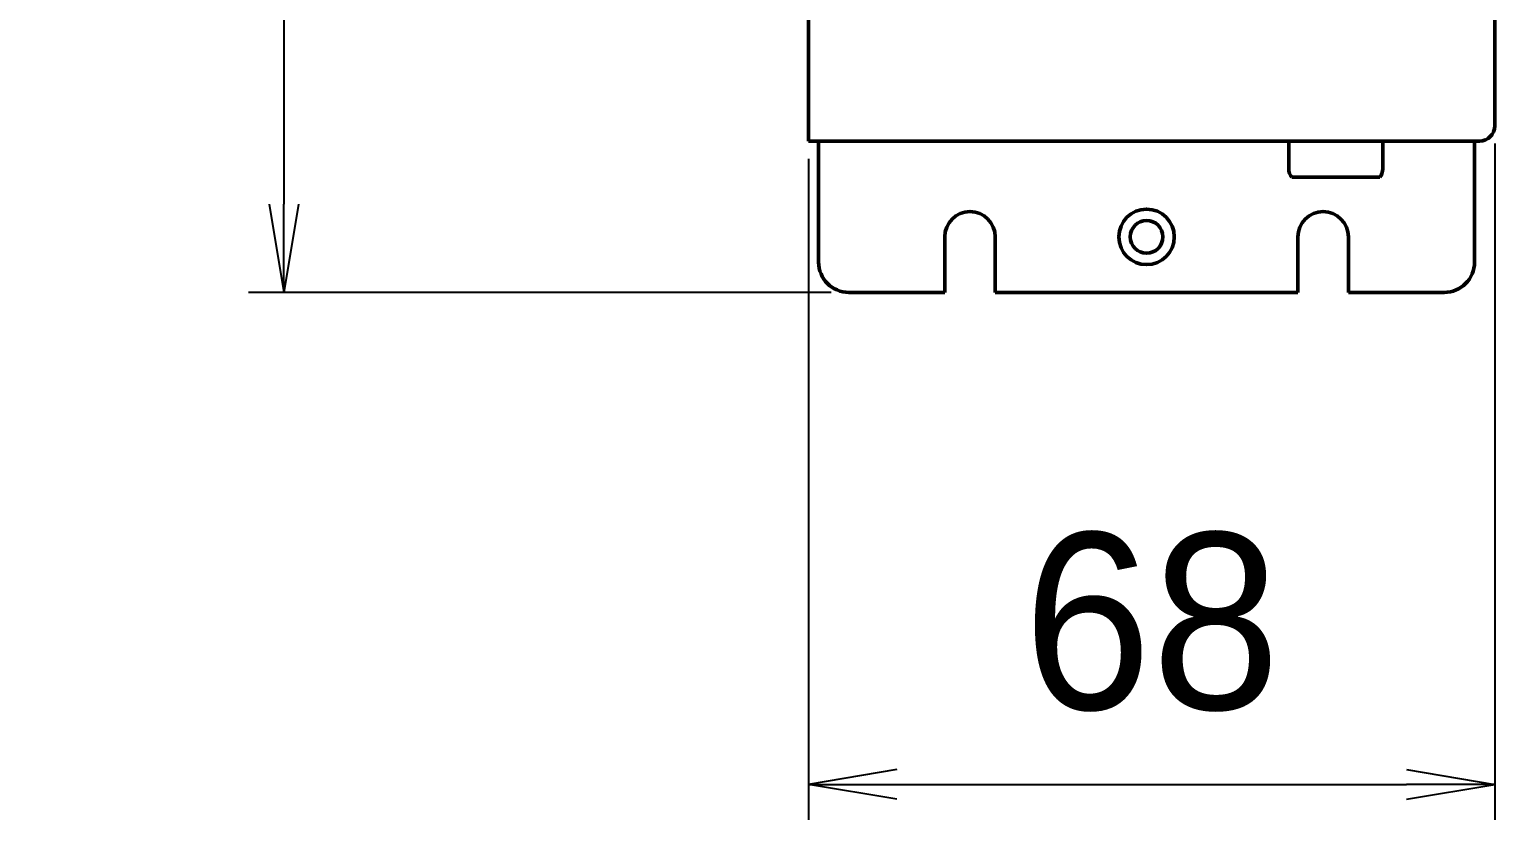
# Model space of a CAD drawing. Header units: millimetres. Extents: x 1642 to 3661, y -191 to 991.
# Drawn here: x 1866.7 to 2012, y 349.2 to 427.5 of the extents above; entities that cross this region are included whole.
import ezdxf

# ---------------------------------------------------------------- set-up
doc = ezdxf.new("R2010")
doc.units = ezdxf.units.MM
doc.header["$LTSCALE"] = 3.5
doc.layers.get('0').update_dxf_attribs({"lineweight": 25})
doc.layers.add('외형선(ISO)', color=7, linetype='Continuous', lineweight=50)
doc.layers.add('치수(ISO)', color=7, linetype='Continuous', lineweight=25)
doc.styles.add('레이블 문자 (JIS)', font='')
doc.styles.get('레이블 문자 (JIS)').set_extended_font_data('Gulim')
doc.dimstyles.new('복사 대상기본값 (JIS)', dxfattribs={"dimscale": 3.5, "dimtxt": 3, "dimasz": 2.5, "dimexe": 1, "dimexo": 0.5, "dimgap": 0.8, "dimtad": 1, "dimdsep": 46, "dimtxsty": '레이블 문자 (JIS)', "dimblk": 'OPEN', "dimcen": 0.09, "dimdle": 10, "dimclrd": 256, "dimclre": 256, "dimclrt": 256, "dimadec": 0, "dimazin": 2, "dimtfac": 0.833333, "dimtmove": 0, "dimatfit": 3, "dimldrblk": 'OPEN', "dimfxl": 1, "dimtolj": 1, "dimtzin": 0, "dimlwd": -1, "dimlwe": -1, "dimarcsym": 0})

# ---------------------------------------------------------------- blocks, each defined once
blk = doc.blocks.new('_Open')
at = {"color": 0, "linetype": 'ByBlock', "lineweight": -2}
for p, q in [((-1, 0.167), (0, 0)), ((-1, -0.167), (0, 0)), ((0, 0), (-1, 0))]:
    blk.add_line(p, q, dxfattribs=at)
blk = doc.blocks.new('*D56')
at = {"layer": 'Defpoints', "color": 0}
for p in [(1947.96, 628.92), (1891.96, 401.42), (1947.96, 401.42)]:
    blk.add_point(p, dxfattribs=at)
at = {"layer": '치수(ISO)'}
for p, q in [((1946.21, 628.92), (1888.46, 628.92)), ((1891.96, 620.17), (1891.96, 410.17)), ((1946.21, 401.42), (1888.46, 401.42))]:
    blk.add_line(p, q, dxfattribs=at)
at = {"layer": '치수(ISO)', "linetype": 'ByBlock', "xscale": 8.75, "yscale": 8.75, "zscale": 8.75}
for p, rotation in [((1891.96, 628.92), 90), ((1891.96, 401.42), 270)]:
    blk.add_blockref('_Open', p, dxfattribs=dict(at, rotation=rotation))
at = {"layer": '치수(ISO)', "insert": (1866.99, 515.17), "char_height": 17.5, "attachment_point": 2, "rotation": 90, "style": '레이블 문자 (JIS)'}
blk.add_mtext('\\A1;227.5', dxfattribs=at)
blk = doc.blocks.new('*D57')
at = {"layer": 'Defpoints', "color": 0}
for p in [(2011.96, 417.92), (1943.96, 416.42), (2011.96, 352.65)]:
    blk.add_point(p, dxfattribs=at)
at = {"layer": '치수(ISO)'}
for p, q in [((2011.96, 416.17), (2011.96, 349.15)), ((1943.96, 414.67), (1943.96, 349.15)), ((1952.71, 352.65), (2003.21, 352.65))]:
    blk.add_line(p, q, dxfattribs=at)
at = {"layer": '치수(ISO)', "linetype": 'ByBlock', "xscale": 8.75, "yscale": 8.75, "zscale": 8.75, "rotation": 180}
blk.add_blockref('_Open', (1943.96, 352.65), dxfattribs=at)
at = {"layer": '치수(ISO)', "linetype": 'ByBlock', "xscale": 8.75, "yscale": 8.75, "zscale": 8.75}
blk.add_blockref('_Open', (2011.96, 352.65), dxfattribs=at)
at = {"layer": '치수(ISO)', "insert": (1977.96, 377.59), "char_height": 17.5, "attachment_point": 2, "style": '레이블 문자 (JIS)'}
blk.add_mtext('\\A1;68', dxfattribs=at)

msp = doc.modelspace()

# ---------------------------------------------------------------- linework, layer by layer
at = {"layer": '외형선(ISO)'}
for p, q in [((1943.957, 416.421), (1943.957, 613.921)), ((2011.957, 446.421), (2011.957, 417.921)), ((1943.957, 416.421), (1945.957, 416.421)), ((1944.957, 415.421), (1944.957, 416.421)), ((1944.957, 404.421), (1944.957, 415.421)), ((2010.457, 416.421), (1945.957, 416.421)), ((1991.545, 413.652), (1991.545, 416.421)), ((2000.867, 413.652), (2000.867, 416.421)), ((2009.957, 415.421), (2009.957, 416.421)), ((2009.957, 404.421), (2009.957, 415.421)), ((1991.85, 412.827), (1995.069, 412.827)), ((1998.295, 412.827), (1995.069, 412.827)), ((1998.295, 412.827), (2000.562, 412.827)), ((1957.457, 401.421), (1957.457, 406.921)), ((1962.457, 406.921), (1962.457, 401.421)), ((1992.457, 401.421), (1992.457, 406.921)), ((1997.457, 406.921), (1997.457, 401.421)), ((1947.957, 401.421), (1957.457, 401.421)), ((1962.457, 401.421), (1992.457, 401.421)), ((1997.457, 401.421), (2006.957, 401.421))]:
    msp.add_line(p, q, dxfattribs=at)
for radius in [2.75, 1.621]:
    msp.add_circle((1977.457, 406.921), radius, dxfattribs=at)
for centre, radius, start, end in [((2010.457, 417.921), 1.5, 270, 0), ((1992.815, 413.652), 1.27, 180, 220.5358), ((1999.597, 413.652), 1.27, 319.4642, 0), ((1959.957, 406.921), 2.5, 0, 180), ((1994.957, 406.921), 2.5, 0, 180), ((1947.957, 404.421), 3, 180, 270), ((2006.957, 404.421), 3, 270, 0)]:
    msp.add_arc(centre, radius, start, end, dxfattribs=at)

# ---------------------------------------------------------------- dimensions: what is measured, and where the dimension line sits
at = {"layer": '치수(ISO)'}
dim = msp.add_linear_dim(base=(1891.957, 401.421), p1=(1947.957, 628.921), p2=(1947.957, 401.421), angle=90, dimstyle='복사 대상기본값 (JIS)', override={"dimtxt": 5, "dimgap": 2, "dimtxsty": '레이블 문자 (JIS)', "dimtofl": 0, "dimatfit": 1, "dimldrblk": 'Open'}, dxfattribs=at)
dim.commit()
dim.dimension.update_dxf_attribs({"geometry": '*D56', "text_midpoint": (1891.957, 515.171), "dimtype": 160})
dim = msp.add_linear_dim(base=(2011.957, 352.651), p1=(1943.957, 416.421), p2=(2011.957, 417.921), dimstyle='복사 대상기본값 (JIS)', override={"dimtxt": 5, "dimgap": 2, "dimtxsty": '레이블 문자 (JIS)', "dimtofl": 0, "dimatfit": 1, "dimldrblk": 'Open'}, dxfattribs=at)
dim.commit()
dim.dimension.update_dxf_attribs({"geometry": '*D57', "text_midpoint": (1977.957, 352.651), "dimtype": 160})

doc.saveas('drawing.dxf')
